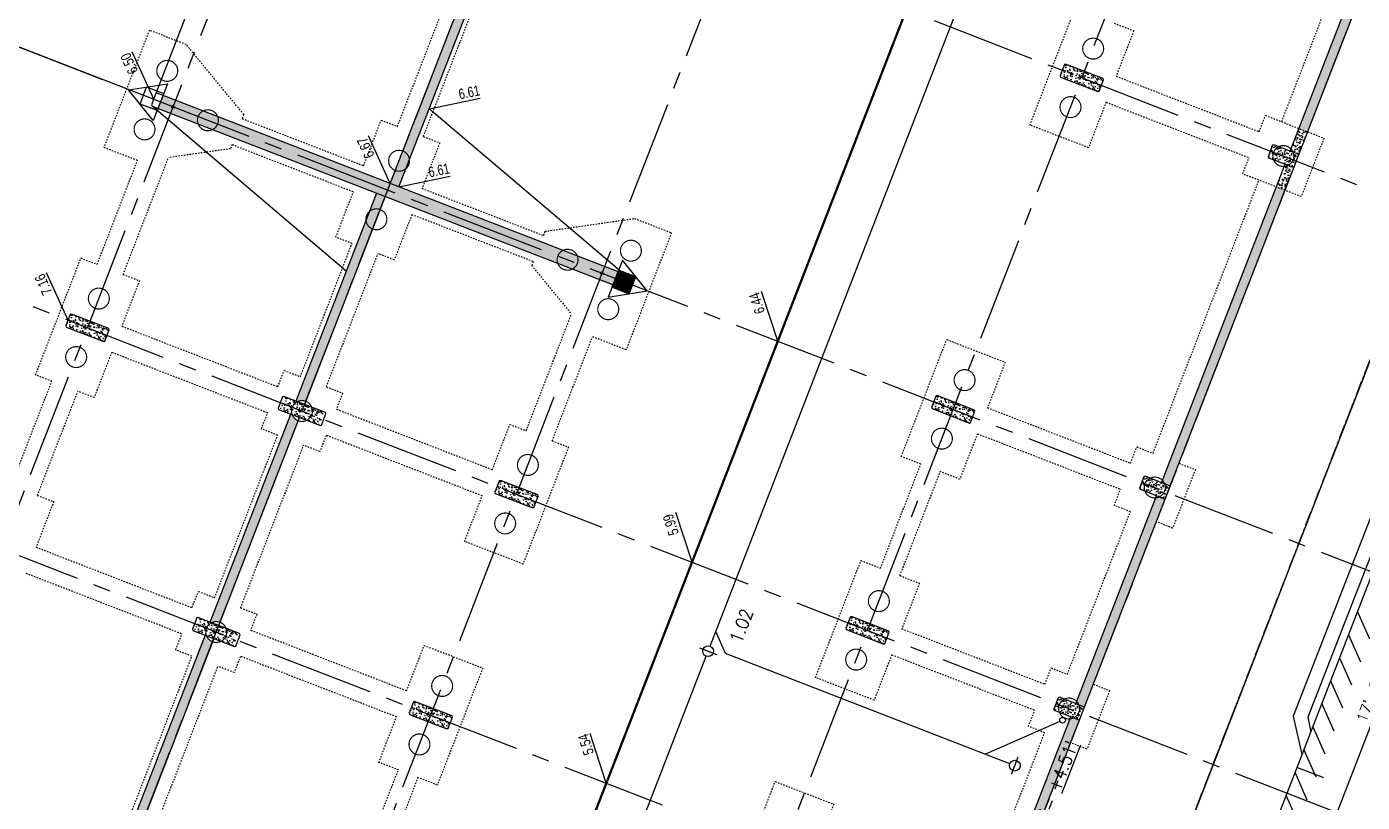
# Model space of a CAD drawing. Header units: feet. Extents: x 308 to 1449, y -4548 to -3843.
# Drawn here: x 907.7 to 1003.5, y -4410.1 to -4354.4 of the extents above; entities that cross this region are included whole.
import ezdxf

# ---------------------------------------------------------------- set-up
doc = ezdxf.new("R2010")
doc.units = ezdxf.units.FT
doc.header["$LTSCALE"] = 10
doc.header["$MEASUREMENT"] = 0
for name, pattern in [('CENTER', [2, 1.25, -0.25, 0.25, -0.25]), ('CENTER2', [1.125, 0.75, -0.125, 0.125, -0.125]), ('HIDDEN', [0.375, 0.25, -0.125]), ('HIDDEN2', [0.1875, 0.125, -0.0625]), ('XSITE-EXST$0$PL', [4.9, 1, -0.2, 0.15, -0.2, 0.15, -0.2, 3])]:
    doc.linetypes.add(name, pattern=pattern)
doc.layers.get('0').update_dxf_attribs({"linetype": 'CONTINUOUS'})
for name, color, linetype in [('auger pile', 1, 'CONTINUOUS'), ('conc. wall', 7, 'CONTINUOUS'), ('GRID', 30, 'CENTER2'), ('HATCH', 8, 'CONTINUOUS'), ('Mat Footing Dewatering Pump', 80, 'CONTINUOUS'), ('p-ftg.', 4, 'HIDDEN2'), ('p-sanr-pipe', 5, 'CONTINUOUS'), ('p-sanr-symb', 3, 'CONTINUOUS'), ('PL 1098 Red', 3, 'CONTINUOUS'), ('property line', 6, 'CENTER'), ('slabedge', 6, 'CONTINUOUS'), ('SLN', 6, 'CONTINUOUS'), ('XSITE-EXST$0$PL', 3, 'XSITE-EXST$0$PL')]:
    doc.layers.add(name, color=color, linetype=linetype)
doc.layers.add('g-anno-inv notes', color=1, linetype='CONTINUOUS', plot=False)
doc.styles.add('dimwall', font='arial.ttf', dxfattribs={"width": 0.75, "height": 9})
doc.styles.add('s3', font='simplex.shx', dxfattribs={"width": 0.9, "height": 0.115})
doc.styles.get("Standard").update_dxf_attribs({"font": 'ROMANS.SHX'})
pattern_1 = [(50, (1448.896, 3235.727), (7.172602, -0.627521), [0.75, -8.25]), (355, (1448.896, 3235.727), (-1.387513, 7.521921), [0.6, -6.6]), (100.4514, (1449.4935, 3235.675), (5.785094, 6.894395), [0.637402, -7.011421]), (46.1842, (1448.896, 3237.727), (10.67241, -1.65519), [1.125, -12.375]), (96.6356, (1449.785, 3237.589), (9.346627, 9.74118), [0.956103, -10.51713]), (351.1842, (1448.896, 3237.727), (9.34662, 9.741186), [0.9, -9.9]), (21, (1449.896, 3237.227), (5.96907, -4.026189), [0.75, -8.25]), (326, (1449.896, 3237.227), (2.433153, 7.2515), [0.6, -6.6]), (71.4514, (1450.393, 3236.8916), (8.402226, 3.225305), [0.637402, -7.011421]), (37.5, (1448.8958, 3235.727), (0.1215986, 3.3289385), [0, -6.52, 0, -6.7, 0, -6.625]), (7.5, (1448.8958, 3235.727), (2.6306954, 3.944117), [0, -3.82, 0, -6.37, 0, -2.525]), (327.5, (1446.6658, 3235.727), (5.3382244, -0.2255487), [0, -2.5, 0, -7.8, 0, -10.35]), (317.5, (1445.6658, 3235.727), (5.831862, 1.00105), [0, -3.25, 0, -5.18, 0, -7.35])]
pattern_2 = [(50, (1231.359, 3235.727), (7.172602, -0.627521), [0.75, -8.25]), (355, (1231.359, 3235.727), (-1.387513, 7.521921), [0.6, -6.6]), (100.4514, (1231.9566, 3235.675), (5.785094, 6.894395), [0.637402, -7.011421]), (46.1842, (1231.359, 3237.727), (10.67241, -1.65519), [1.125, -12.375]), (96.6356, (1232.248, 3237.589), (9.346627, 9.74118), [0.956103, -10.51713]), (351.1842, (1231.359, 3237.727), (9.34662, 9.741186), [0.9, -9.9]), (21, (1232.359, 3237.227), (5.96907, -4.026189), [0.75, -8.25]), (326, (1232.359, 3237.227), (2.433153, 7.2515), [0.6, -6.6]), (71.4514, (1232.856, 3236.8916), (8.402226, 3.225305), [0.637402, -7.011421]), (37.5, (1231.3589, 3235.727), (0.1215986, 3.3289385), [0, -6.52, 0, -6.7, 0, -6.625]), (7.5, (1231.359, 3235.727), (2.6306954, 3.944117), [0, -3.82, 0, -6.37, 0, -2.525]), (327.5, (1229.1289, 3235.727), (5.3382244, -0.2255487), [0, -2.5, 0, -7.8, 0, -10.35]), (317.5, (1228.129, 3235.727), (5.831862, 1.00105), [0, -3.25, 0, -5.18, 0, -7.35])]

# ---------------------------------------------------------------- blocks, each defined once
blk = doc.blocks.new('A$C5F951A37')
at = {"layer": 'XSITE-EXST$0$PL'}
blk.add_lwpolyline([(85.959, 148.104), (254.944, 149.579), (254.944, -256.561), (123.904, -256.561), (123.904, -64.081), (2.904, -64.081), (2.904, -60.391), (-31.306, -60.391, 0.219201), (-17.868, -12.027, 0.064813), (-28.942, 25.081), (49.332, 73.425, 0.263278), (80.172, 129.521), (80.092, 136.021, -0.236377), (85.959, 148.104)], format="xyb", dxfattribs=at)
blk = doc.blocks.new('A$C54E400CE')
at = {"linetype": 'HIDDEN', "rotation": 338.8}
blk.add_blockref('A$C5F951A37', (51.026, 331.392), dxfattribs=at)
blk = doc.blocks.new('p51')
blk.add_line((0, -1), (0, 1))
blk.add_circle((0, 0), 0.576)
blk = doc.blocks.new('A$C2A3944E8')
at = {"layer": 'conc. wall'}
h = blk.add_hatch(dxfattribs=at)
h.set_pattern_fill('AR-CONC', color=256, style=0)
h.set_pattern_definition([(50, (1027.359, 3961.727), (7.172602, -0.627521), [0.75, -8.25]), (355, (1027.359, 3961.727), (-1.387513, 7.521921), [0.6, -6.6]), (100.4514, (1027.9566, 3961.675), (5.785094, 6.894395), [0.637402, -7.011421]), (46.1842, (1027.359, 3963.727), (10.67241, -1.65519), [1.125, -12.375]), (96.6356, (1028.248, 3963.589), (9.346627, 9.74118), [0.956103, -10.51713]), (351.1842, (1027.359, 3963.727), (9.34662, 9.741186), [0.9, -9.9]), (21, (1028.359, 3963.227), (5.96907, -4.026189), [0.75, -8.25]), (326, (1028.359, 3963.227), (2.433153, 7.2515), [0.6, -6.6]), (71.4514, (1028.856, 3962.8916), (8.402226, 3.225305), [0.637402, -7.011421]), (37.5, (1027.3589, 3961.727), (0.1215986, 3.3289385), [0, -6.52, 0, -6.7, 0, -6.625]), (7.5, (1027.359, 3961.727), (2.6306954, 3.944117), [0, -3.82, 0, -6.37, 0, -2.525]), (327.5, (1025.1289, 3961.727), (5.3382244, -0.2255487), [0, -2.5, 0, -7.8, 0, -10.35]), (317.5, (1024.129, 3961.727), (5.831862, 1.00105), [0, -3.25, 0, -5.18, 0, -7.35])])
h.paths.add_polyline_path([(1662.702481, 1248.262432), (1657.452481, 1248.262432), (1656.702481, 1247.512432), (1656.702481, 1230.262432), (1662.702481, 1230.262432)])
h.paths.add_polyline_path([(1668.702481, 1247.512432), (1667.952481, 1248.262432), (1662.702481, 1248.262432), (1662.702481, 1230.262432), (1668.702481, 1230.262432)])
h.paths.add_polyline_path([(1668.702481, 1230.262432), (1662.702481, 1230.262432), (1662.702481, 1212.262432), (1667.952481, 1212.262432), (1668.702481, 1213.012432)])
h.paths.add_polyline_path([(1662.702481, 1230.262432), (1656.702481, 1230.262432), (1656.702481, 1213.012432), (1657.452481, 1212.262432), (1662.702481, 1212.262432)])
h = blk.add_hatch(dxfattribs=at)
h.set_pattern_fill('AR-CONC', color=256, style=0)
h.set_pattern_definition(pattern_2)
h.paths.add_polyline_path([(1866.702481, 840.262432), (1860.702481, 840.262432), (1860.702481, 823.012432), (1861.452481, 822.262432), (1866.702481, 822.262432)])
h.paths.add_polyline_path([(1872.702481, 840.262432), (1866.702481, 840.262432), (1866.702481, 822.262432), (1871.952481, 822.262432), (1872.702481, 823.012432)])
h.paths.add_polyline_path([(1872.702481, 1032.262432), (1866.702481, 1032.262432), (1866.702481, 840.262432), (1872.702481, 840.262432)])
h.paths.add_polyline_path([(1866.702481, 1032.262432), (1860.702481, 1032.262432), (1860.702481, 840.262432), (1866.702481, 840.262432)])
h.paths.add_polyline_path([(1866.702481, 1224.262432), (1860.702481, 1224.262432), (1860.702481, 1032.262432), (1866.702481, 1032.262432)])
h.paths.add_polyline_path([(1872.702481, 1224.262432), (1866.702481, 1224.262432), (1866.702481, 1032.262432), (1872.702481, 1032.262432)])
h.paths.add_polyline_path([(1872.702481, 1241.512432), (1871.952481, 1242.262432), (1866.702481, 1242.262432), (1866.702481, 1224.262432), (1872.702481, 1224.262432)])
h.paths.add_polyline_path([(1866.702481, 1242.262432), (1861.452481, 1242.262432), (1860.702481, 1241.512432), (1860.702481, 1224.262432), (1866.702481, 1224.262432)])
h = blk.add_hatch(dxfattribs=at)
h.set_pattern_fill('AR-CONC', color=256, style=0)
h.set_pattern_definition([(50, (823.359, 3763.727), (7.172602, -0.627521), [0.75, -8.25]), (355, (823.359, 3763.727), (-1.387513, 7.521921), [0.6, -6.6]), (100.4514, (823.9566, 3763.675), (5.785094, 6.894395), [0.637402, -7.011421]), (46.1842, (823.359, 3765.727), (10.67241, -1.65519), [1.125, -12.375]), (96.6356, (824.248, 3765.589), (9.346627, 9.74118), [0.956103, -10.51713]), (351.1842, (823.359, 3765.727), (9.34662, 9.741186), [0.9, -9.9]), (21, (824.359, 3765.227), (5.96907, -4.026189), [0.75, -8.25]), (326, (824.359, 3765.227), (2.433153, 7.2515), [0.6, -6.6]), (71.4514, (824.856, 3764.8916), (8.402226, 3.225305), [0.637402, -7.011421]), (37.5, (823.3589, 3763.727), (0.1215986, 3.3289385), [0, -6.52, 0, -6.7, 0, -6.625]), (7.5, (823.359, 3763.727), (2.6306954, 3.944117), [0, -3.82, 0, -6.37, 0, -2.525]), (327.5, (821.1289, 3763.727), (5.3382244, -0.2255487), [0, -2.5, 0, -7.8, 0, -10.35]), (317.5, (820.129, 3763.727), (5.831862, 1.00105), [0, -3.25, 0, -5.18, 0, -7.35])])
h.paths.add_polyline_path([(1458.702481, 1050.262432), (1453.452481, 1050.262432), (1452.702481, 1049.512432), (1452.702481, 1032.262432), (1458.702481, 1032.262432)])
h.paths.add_polyline_path([(1464.702481, 1049.512432), (1463.952481, 1050.262432), (1458.702481, 1050.262432), (1458.702481, 1032.262432), (1464.702481, 1032.262432)])
h.paths.add_polyline_path([(1464.702481, 1032.262432), (1458.702481, 1032.262432), (1458.702481, 1014.262432), (1463.952481, 1014.262432), (1464.702481, 1015.012432)])
h.paths.add_polyline_path([(1458.702481, 1032.262432), (1452.702481, 1032.262432), (1452.702481, 1015.012432), (1453.452481, 1014.262432), (1458.702481, 1014.262432)])
h = blk.add_hatch(dxfattribs=at)
h.set_pattern_fill('AR-CONC', color=256, style=0)
h.set_pattern_definition([(50, (1027.359, 3763.727), (7.172602, -0.627521), [0.75, -8.25]), (355, (1027.359, 3763.727), (-1.387513, 7.521921), [0.6, -6.6]), (100.4514, (1027.9566, 3763.675), (5.785094, 6.894395), [0.637402, -7.011421]), (46.1842, (1027.359, 3765.727), (10.67241, -1.65519), [1.125, -12.375]), (96.6356, (1028.248, 3765.589), (9.346627, 9.74118), [0.956103, -10.51713]), (351.1842, (1027.359, 3765.727), (9.34662, 9.741186), [0.9, -9.9]), (21, (1028.359, 3765.227), (5.96907, -4.026189), [0.75, -8.25]), (326, (1028.359, 3765.227), (2.433153, 7.2515), [0.6, -6.6]), (71.4514, (1028.856, 3764.8916), (8.402226, 3.225305), [0.637402, -7.011421]), (37.5, (1027.3589, 3763.727), (0.1215986, 3.3289385), [0, -6.52, 0, -6.7, 0, -6.625]), (7.5, (1027.359, 3763.727), (2.6306954, 3.944117), [0, -3.82, 0, -6.37, 0, -2.525]), (327.5, (1025.1289, 3763.727), (5.3382244, -0.2255487), [0, -2.5, 0, -7.8, 0, -10.35]), (317.5, (1024.129, 3763.727), (5.831862, 1.00105), [0, -3.25, 0, -5.18, 0, -7.35])])
h.paths.add_polyline_path([(1662.702481, 1050.262432), (1657.452481, 1050.262432), (1656.702481, 1049.512432), (1656.702481, 1032.262432), (1662.702481, 1032.262432)])
h.paths.add_polyline_path([(1668.702481, 1049.512432), (1667.952481, 1050.262432), (1662.702481, 1050.262432), (1662.702481, 1032.262432), (1668.702481, 1032.262432)])
h.paths.add_polyline_path([(1668.702481, 1032.262432), (1662.702481, 1032.262432), (1662.702481, 1014.262432), (1667.952481, 1014.262432), (1668.702481, 1015.012432)])
h.paths.add_polyline_path([(1662.702481, 1032.262432), (1656.702481, 1032.262432), (1656.702481, 1015.012432), (1657.452481, 1014.262432), (1662.702481, 1014.262432)])
h = blk.add_hatch(dxfattribs=at)
h.set_pattern_fill('AR-CONC', color=256, style=0)
h.set_pattern_definition([(50, (1448.896, 3227.727), (7.172602, -0.627521), [0.75, -8.25]), (355, (1448.896, 3227.727), (-1.387513, 7.521921), [0.6, -6.6]), (100.4514, (1449.4935, 3227.675), (5.785094, 6.894395), [0.637402, -7.011421]), (46.1842, (1448.896, 3229.727), (10.67241, -1.65519), [1.125, -12.375]), (96.6356, (1449.785, 3229.589), (9.346627, 9.74118), [0.956103, -10.51713]), (351.1842, (1448.896, 3229.727), (9.34662, 9.741186), [0.9, -9.9]), (21, (1449.896, 3229.227), (5.96907, -4.026189), [0.75, -8.25]), (326, (1449.896, 3229.227), (2.433153, 7.2515), [0.6, -6.6]), (71.4514, (1450.393, 3228.8916), (8.402226, 3.225305), [0.637402, -7.011421]), (37.5, (1448.8958, 3227.727), (0.1215986, 3.3289385), [0, -6.52, 0, -6.7, 0, -6.625]), (7.5, (1448.8958, 3227.727), (2.6306954, 3.944117), [0, -3.82, 0, -6.37, 0, -2.525]), (327.5, (1446.6658, 3227.727), (5.3382244, -0.2255487), [0, -2.5, 0, -7.8, 0, -10.35]), (317.5, (1445.6658, 3227.727), (5.831862, 1.00105), [0, -3.25, 0, -5.18, 0, -7.35])])
h.paths.add_polyline_path([(1872.702481, 1032.262432), (1872.702481, 1024.262432), (1884.702481, 1024.262432, -0.2807764064), (1889.579375, 1032.262432)])
h.paths.add_polyline_path([(1889.579375, 1032.262432, 0.2807764064), (1884.702481, 1024.262432), (1902.702481, 1024.262432, 0.2807764064), (1897.825586, 1032.262432)])
h.paths.add_polyline_path([(1897.825586, 1032.262432, -0.2807764064), (1902.702481, 1024.262432), (1920.702481, 1024.262432), (1920.702481, 1032.262432)])
h.paths.add_polyline_path([(1962.839592, 1024.262432), (1962.839592, 1032.262432), (1920.702481, 1032.262432), (1920.702481, 1024.262432)])
h.paths.add_polyline_path([(2089.921776, 1024.262432), (2089.921776, 1032.262432), (1962.839592, 1032.262432), (1962.839592, 1024.262432)])
h.paths.add_polyline_path([(2118.702481, 1024.262432), (2118.702481, 1032.262432), (2089.921776, 1032.262432), (2089.921776, 1024.262432)])
h.paths.add_polyline_path([(2136.702481, 1024.262432, -0.2807764064), (2141.579375, 1032.262432), (2118.702481, 1032.262432), (2118.702481, 1024.262432)])
h.paths.add_polyline_path([(2154.702481, 1024.262432, 0.2807764064), (2149.825586, 1032.262432), (2141.579375, 1032.262432, 0.2807764064), (2136.702481, 1024.262432)])
h.paths.add_polyline_path([(2166.702481, 1024.262432), (2166.702481, 1032.262432), (2149.825586, 1032.262432, -0.2807764064), (2154.702481, 1024.262432)])
h.paths.add_polyline_path([(2178.702481, 1032.262432), (2178.702481, 1024.262432), (2190.702481, 1024.262432, -0.2807764064), (2195.579375, 1032.262432)])
h.paths.add_polyline_path([(2208.702481, 1024.262432, 0.2807764064), (2203.825586, 1032.262432), (2195.579375, 1032.262432, 0.2807764064), (2190.702481, 1024.262432)])
h.paths.add_polyline_path([(2345.630316, 1024.262432), (2345.630316, 1029.949149, -0.1832236295), (2337.643242, 1032.262432), (2203.825586, 1032.262432, -0.2807764064), (2208.702481, 1024.262432)])
h.paths.add_polyline_path([(2442.702481, 1024.262432, -0.2807764064), (2447.579375, 1032.262432), (2345.630316, 1032.262432), (2345.630316, 1024.262432)])
h.paths.add_polyline_path([(2460.702481, 1024.262432, 0.2807764064), (2455.825586, 1032.262432), (2447.579375, 1032.262432, 0.2807764064), (2442.702481, 1024.262432)])
h.paths.add_polyline_path([(2472.702481, 1024.262432), (2472.702481, 1032.262432), (2455.825586, 1032.262432, -0.2807764064), (2460.702481, 1024.262432)])
h.paths.add_polyline_path([(1960.862303, 1032.283228), (1960.862303, 1056.403036), (1947.067624, 1056.403036), (1947.067624, 1032.283228)], flags=9)
h.paths.add_polyline_path([(2087.944487, 1031.77858), (2087.944487, 1055.898388), (2074.149808, 1055.898388), (2074.149808, 1031.77858)], flags=9)
h = blk.add_hatch(dxfattribs=at)
h.set_pattern_fill('AR-CONC', color=256, style=0)
h.set_pattern_definition(pattern_1)
h.paths.add_polyline_path([(1040.348234, 1032.262432), (1040.348234, 1038.725474, -0.0958594445), (1033.587892, 1040.262432), (852.702481, 1040.262432), (852.702481, 1038.970636, -0.2134217653), (855.702481, 1032.262432)])
h.paths.add_polyline_path([(1093.115445, 1032.262432), (1093.115445, 1040.262432), (1040.348234, 1040.262432), (1040.348234, 1032.262432)])
h.paths.add_polyline_path([(1093.115445, 1040.262432), (1093.115445, 1032.262432), (1143.702481, 1032.262432, -0.2134217653), (1146.702481, 1038.970636), (1146.702481, 1040.262432)])
h.paths.add_polyline_path([(1343.352898, 1032.262432), (1343.352898, 1038.725474, -0.0958594445), (1336.592556, 1040.262432), (1158.702481, 1040.262432), (1158.702481, 1038.970636, -0.2134217653), (1161.702481, 1032.262432)])
h.paths.add_polyline_path([(1343.352898, 1040.262432), (1343.352898, 1032.262432), (1399.115445, 1032.262432), (1399.115445, 1040.262432)])
h.paths.add_polyline_path([(1449.702481, 1032.262432, -0.2134217653), (1452.702481, 1038.970636), (1452.702481, 1040.262432), (1399.115445, 1040.262432), (1399.115445, 1032.262432)])
h.paths.add_polyline_path([(1603.115445, 1032.262432), (1603.115445, 1040.262432), (1464.702481, 1040.262432), (1464.702481, 1038.970636, -0.2134217653), (1467.702481, 1032.262432)])
h.paths.add_polyline_path([(1603.115445, 1040.262432), (1603.115445, 1032.262432), (1653.702481, 1032.262432, -0.2134217653), (1656.702481, 1038.970636), (1656.702481, 1040.262432)])
h = blk.add_hatch(dxfattribs=at)
h.set_pattern_fill('AR-CONC', color=256, style=0)
h.set_pattern_definition(pattern_1)
h.paths.add_polyline_path([(1830.702481, 1032.262432, -0.2807764064), (1835.579375, 1040.262432), (1668.702481, 1040.262432), (1668.702481, 1038.970636, -0.2134217653), (1671.702481, 1032.262432)])
h.paths.add_polyline_path([(1848.702481, 1032.262432, 0.2807764064), (1843.825586, 1040.262432), (1835.579375, 1040.262432, 0.2807764064), (1830.702481, 1032.262432)])
h.paths.add_polyline_path([(1843.825586, 1040.262432, -0.2807764064), (1848.702481, 1032.262432), (1860.702481, 1032.262432), (1860.702481, 1040.262432)])
h = blk.add_hatch(dxfattribs=at)
h.set_pattern_fill('AR-CONC', color=256, style=0)
h.set_pattern_definition([(50, (823.359, 3565.727), (7.172602, -0.627521), [0.75, -8.25]), (355, (823.359, 3565.727), (-1.387513, 7.521921), [0.6, -6.6]), (100.4514, (823.9566, 3565.675), (5.785094, 6.894395), [0.637402, -7.011421]), (46.1842, (823.359, 3567.727), (10.67241, -1.65519), [1.125, -12.375]), (96.6356, (824.248, 3567.589), (9.346627, 9.74118), [0.956103, -10.51713]), (351.1842, (823.359, 3567.727), (9.34662, 9.741186), [0.9, -9.9]), (21, (824.359, 3567.227), (5.96907, -4.026189), [0.75, -8.25]), (326, (824.359, 3567.227), (2.433153, 7.2515), [0.6, -6.6]), (71.4514, (824.856, 3566.8916), (8.402226, 3.225305), [0.637402, -7.011421]), (37.5, (823.3589, 3565.727), (0.1215986, 3.3289385), [0, -6.52, 0, -6.7, 0, -6.625]), (7.5, (823.359, 3565.727), (2.6306954, 3.944117), [0, -3.82, 0, -6.37, 0, -2.525]), (327.5, (821.1289, 3565.727), (5.3382244, -0.2255487), [0, -2.5, 0, -7.8, 0, -10.35]), (317.5, (820.129, 3565.727), (5.831862, 1.00105), [0, -3.25, 0, -5.18, 0, -7.35])])
h.paths.add_polyline_path([(1458.702481, 852.262432), (1453.452481, 852.262432), (1452.702481, 851.512432), (1452.702481, 834.262432), (1458.702481, 834.262432)])
h.paths.add_polyline_path([(1464.702481, 851.512432), (1463.952481, 852.262432), (1458.702481, 852.262432), (1458.702481, 834.262432), (1464.702481, 834.262432)])
h.paths.add_polyline_path([(1464.702481, 834.262432), (1458.702481, 834.262432), (1458.702481, 816.262432), (1463.952481, 816.262432), (1464.702481, 817.012432)])
h.paths.add_polyline_path([(1458.702481, 834.262432), (1452.702481, 834.262432), (1452.702481, 817.012432), (1453.452481, 816.262432), (1458.702481, 816.262432)])
h = blk.add_hatch(dxfattribs=at)
h.set_pattern_fill('AR-CONC', color=256, style=0)
h.set_pattern_definition([(50, (1027.359, 3565.727), (7.172602, -0.627521), [0.75, -8.25]), (355, (1027.359, 3565.727), (-1.387513, 7.521921), [0.6, -6.6]), (100.4514, (1027.9566, 3565.675), (5.785094, 6.894395), [0.637402, -7.011421]), (46.1842, (1027.359, 3567.727), (10.67241, -1.65519), [1.125, -12.375]), (96.6356, (1028.248, 3567.589), (9.346627, 9.74118), [0.956103, -10.51713]), (351.1842, (1027.359, 3567.727), (9.34662, 9.741186), [0.9, -9.9]), (21, (1028.359, 3567.227), (5.96907, -4.026189), [0.75, -8.25]), (326, (1028.359, 3567.227), (2.433153, 7.2515), [0.6, -6.6]), (71.4514, (1028.856, 3566.8916), (8.402226, 3.225305), [0.637402, -7.011421]), (37.5, (1027.3589, 3565.727), (0.1215986, 3.3289385), [0, -6.52, 0, -6.7, 0, -6.625]), (7.5, (1027.359, 3565.727), (2.6306954, 3.944117), [0, -3.82, 0, -6.37, 0, -2.525]), (327.5, (1025.1289, 3565.727), (5.3382244, -0.2255487), [0, -2.5, 0, -7.8, 0, -10.35]), (317.5, (1024.129, 3565.727), (5.831862, 1.00105), [0, -3.25, 0, -5.18, 0, -7.35])])
h.paths.add_polyline_path([(1662.702481, 852.262432), (1657.452481, 852.262432), (1656.702481, 851.512432), (1656.702481, 834.262432), (1662.702481, 834.262432)])
h.paths.add_polyline_path([(1668.702481, 851.512432), (1667.952481, 852.262432), (1662.702481, 852.262432), (1662.702481, 834.262432), (1668.702481, 834.262432)])
h.paths.add_polyline_path([(1668.702481, 834.262432), (1662.702481, 834.262432), (1662.702481, 816.262432), (1667.952481, 816.262432), (1668.702481, 817.012432)])
h.paths.add_polyline_path([(1662.702481, 834.262432), (1656.702481, 834.262432), (1656.702481, 817.012432), (1657.452481, 816.262432), (1662.702481, 816.262432)])
h = blk.add_hatch(dxfattribs=at)
h.set_pattern_fill('AR-CONC', color=256, style=0)
h.set_pattern_definition([(50, (1027.359, 3241.727), (7.172602, -0.627521), [0.75, -8.25]), (355, (1027.359, 3241.727), (-1.387513, 7.521921), [0.6, -6.6]), (100.4514, (1027.9566, 3241.675), (5.785094, 6.894395), [0.637402, -7.011421]), (46.1842, (1027.359, 3243.727), (10.67241, -1.65519), [1.125, -12.375]), (96.6356, (1028.248, 3243.589), (9.346627, 9.74118), [0.956103, -10.51713]), (351.1842, (1027.359, 3243.727), (9.34662, 9.741186), [0.9, -9.9]), (21, (1028.359, 3243.227), (5.96907, -4.026189), [0.75, -8.25]), (326, (1028.359, 3243.227), (2.433153, 7.2515), [0.6, -6.6]), (71.4514, (1028.856, 3242.8916), (8.402226, 3.225305), [0.637402, -7.011421]), (37.5, (1027.3589, 3241.727), (0.1215986, 3.3289385), [0, -6.52, 0, -6.7, 0, -6.625]), (7.5, (1027.359, 3241.727), (2.6306954, 3.944117), [0, -3.82, 0, -6.37, 0, -2.525]), (327.5, (1025.1289, 3241.727), (5.3382244, -0.2255487), [0, -2.5, 0, -7.8, 0, -10.35]), (317.5, (1024.129, 3241.727), (5.831862, 1.00105), [0, -3.25, 0, -5.18, 0, -7.35])])
h.paths.add_polyline_path([(1662.702481, 528.262432), (1657.452481, 528.262432), (1656.702481, 527.512432), (1656.702481, 510.262432), (1662.702481, 510.262432)])
h.paths.add_polyline_path([(1668.702481, 527.512432), (1667.952481, 528.262432), (1662.702481, 528.262432), (1662.702481, 510.262432), (1668.702481, 510.262432)])
h.paths.add_polyline_path([(1668.702481, 510.262432), (1662.702481, 510.262432), (1662.702481, 492.262432), (1667.952481, 492.262432), (1668.702481, 493.012432)])
h.paths.add_polyline_path([(1662.702481, 510.262432), (1656.702481, 510.262432), (1656.702481, 493.012432), (1657.452481, 492.262432), (1662.702481, 492.262432)])
h = blk.add_hatch(dxfattribs=at)
h.set_pattern_fill('AR-CONC', color=256, style=0)
h.set_pattern_definition([(50, (1231.359, 3241.727), (7.172602, -0.627521), [0.75, -8.25]), (355, (1231.359, 3241.727), (-1.387513, 7.521921), [0.6, -6.6]), (100.4514, (1231.9566, 3241.675), (5.785094, 6.894395), [0.637402, -7.011421]), (46.1842, (1231.359, 3243.727), (10.67241, -1.65519), [1.125, -12.375]), (96.6356, (1232.248, 3243.589), (9.346627, 9.74118), [0.956103, -10.51713]), (351.1842, (1231.359, 3243.727), (9.34662, 9.741186), [0.9, -9.9]), (21, (1232.359, 3243.227), (5.96907, -4.026189), [0.75, -8.25]), (326, (1232.359, 3243.227), (2.433153, 7.2515), [0.6, -6.6]), (71.4514, (1232.856, 3242.8916), (8.402226, 3.225305), [0.637402, -7.011421]), (37.5, (1231.3589, 3241.727), (0.1215986, 3.3289385), [0, -6.52, 0, -6.7, 0, -6.625]), (7.5, (1231.359, 3241.727), (2.6306954, 3.944117), [0, -3.82, 0, -6.37, 0, -2.525]), (327.5, (1229.1289, 3241.727), (5.3382244, -0.2255487), [0, -2.5, 0, -7.8, 0, -10.35]), (317.5, (1228.129, 3241.727), (5.831862, 1.00105), [0, -3.25, 0, -5.18, 0, -7.35])])
h.paths.add_polyline_path([(1866.702481, 528.262432), (1861.452481, 528.262432), (1860.702481, 527.512432), (1860.702481, 510.262432), (1866.702481, 510.262432)])
h.paths.add_polyline_path([(1872.702481, 527.512432), (1871.952481, 528.262432), (1866.702481, 528.262432), (1866.702481, 510.262432), (1872.702481, 510.262432)])
h.paths.add_polyline_path([(1872.702481, 510.262432), (1866.702481, 510.262432), (1866.702481, 492.262432), (1871.952481, 492.262432), (1872.702481, 493.012432)])
h.paths.add_polyline_path([(1866.702481, 510.262432), (1860.702481, 510.262432), (1860.702481, 493.012432), (1861.452481, 492.262432), (1866.702481, 492.262432)])
h = blk.add_hatch(dxfattribs=at)
h.set_pattern_fill('AR-CONC', color=256, style=0)
h.set_pattern_definition([(50, (1537.359, 3241.727), (7.172602, -0.627521), [0.75, -8.25]), (355, (1537.359, 3241.727), (-1.387513, 7.521921), [0.6, -6.6]), (100.4514, (1537.9566, 3241.675), (5.785094, 6.894395), [0.637402, -7.011421]), (46.1842, (1537.359, 3243.727), (10.67241, -1.65519), [1.125, -12.375]), (96.6356, (1538.248, 3243.589), (9.346627, 9.74118), [0.956103, -10.51713]), (351.1842, (1537.359, 3243.727), (9.34662, 9.741186), [0.9, -9.9]), (21, (1538.359, 3243.227), (5.96907, -4.026189), [0.75, -8.25]), (326, (1538.359, 3243.227), (2.433153, 7.2515), [0.6, -6.6]), (71.4514, (1538.856, 3242.8916), (8.402226, 3.225305), [0.637402, -7.011421]), (37.5, (1537.3589, 3241.727), (0.1215986, 3.3289385), [0, -6.52, 0, -6.7, 0, -6.625]), (7.5, (1537.359, 3241.727), (2.6306954, 3.944117), [0, -3.82, 0, -6.37, 0, -2.525]), (327.5, (1535.1289, 3241.727), (5.3382244, -0.2255487), [0, -2.5, 0, -7.8, 0, -10.35]), (317.5, (1534.129, 3241.727), (5.831862, 1.00105), [0, -3.25, 0, -5.18, 0, -7.35])])
h.paths.add_polyline_path([(2172.702481, 528.262432), (2167.452481, 528.262432), (2166.702481, 527.512432), (2166.702481, 510.262432), (2172.702481, 510.262432)])
h.paths.add_polyline_path([(2178.702481, 527.512432), (2177.952481, 528.262432), (2172.702481, 528.262432), (2172.702481, 510.262432), (2178.702481, 510.262432)])
h.paths.add_polyline_path([(2178.702481, 510.262432), (2172.702481, 510.262432), (2172.702481, 492.262432), (2177.952481, 492.262432), (2178.702481, 493.012432)])
h.paths.add_polyline_path([(2172.702481, 510.262432), (2166.702481, 510.262432), (2166.702481, 493.012432), (2167.452481, 492.262432), (2172.702481, 492.262432)])
h = blk.add_hatch(dxfattribs=at)
h.set_pattern_fill('AR-CONC', color=256, style=0)
h.set_pattern_definition([(50, (1021.359, 3235.727), (7.172602, -0.627521), [0.75, -8.25]), (355, (1021.359, 3235.727), (-1.387513, 7.521921), [0.6, -6.6]), (100.4514, (1021.9566, 3235.675), (5.785094, 6.894395), [0.637402, -7.011421]), (46.1842, (1021.359, 3237.727), (10.67241, -1.65519), [1.125, -12.375]), (96.6356, (1022.248, 3237.589), (9.346627, 9.74118), [0.956103, -10.51713]), (351.1842, (1021.359, 3237.727), (9.34662, 9.741186), [0.9, -9.9]), (21, (1022.359, 3237.227), (5.96907, -4.026189), [0.75, -8.25]), (326, (1022.359, 3237.227), (2.433153, 7.2515), [0.6, -6.6]), (71.4514, (1022.856, 3236.8916), (8.402226, 3.225305), [0.637402, -7.011421]), (37.5, (1021.3589, 3235.727), (0.1215986, 3.3289385), [0, -6.52, 0, -6.7, 0, -6.625]), (7.5, (1021.359, 3235.727), (2.6306954, 3.944117), [0, -3.82, 0, -6.37, 0, -2.525]), (327.5, (1019.1289, 3235.727), (5.3382244, -0.2255487), [0, -2.5, 0, -7.8, 0, -10.35]), (317.5, (1018.129, 3235.727), (5.831862, 1.00105), [0, -3.25, 0, -5.18, 0, -7.35])])
h.paths.add_polyline_path([(1662.702481, 335.512432), (1661.952481, 336.262432), (1656.702481, 336.262432), (1656.702481, 312.262432), (1661.952481, 312.262432), (1662.702481, 313.012432)])
h = blk.add_hatch(dxfattribs=at)
h.set_pattern_fill('AR-CONC', color=256, style=0)
h.set_pattern_definition([(50, (1027.359, 3235.727), (7.172602, -0.627521), [0.75, -8.25]), (355, (1027.359, 3235.727), (-1.387513, 7.521921), [0.6, -6.6]), (100.4514, (1027.9566, 3235.675), (5.785094, 6.894395), [0.637402, -7.011421]), (46.1842, (1027.359, 3237.727), (10.67241, -1.65519), [1.125, -12.375]), (96.6356, (1028.248, 3237.589), (9.346627, 9.74118), [0.956103, -10.51713]), (351.1842, (1027.359, 3237.727), (9.34662, 9.741186), [0.9, -9.9]), (21, (1028.359, 3237.227), (5.96907, -4.026189), [0.75, -8.25]), (326, (1028.359, 3237.227), (2.433153, 7.2515), [0.6, -6.6]), (71.4514, (1028.856, 3236.8916), (8.402226, 3.225305), [0.637402, -7.011421]), (37.5, (1027.3589, 3235.727), (0.1215986, 3.3289385), [0, -6.52, 0, -6.7, 0, -6.625]), (7.5, (1027.359, 3235.727), (2.6306954, 3.944117), [0, -3.82, 0, -6.37, 0, -2.525]), (327.5, (1025.1289, 3235.727), (5.3382244, -0.2255487), [0, -2.5, 0, -7.8, 0, -10.35]), (317.5, (1024.129, 3235.727), (5.831862, 1.00105), [0, -3.25, 0, -5.18, 0, -7.35])])
h.paths.add_polyline_path([(1668.702481, 335.512432), (1667.952481, 336.262432), (1662.702481, 336.262432), (1662.702481, 312.262432), (1667.952481, 312.262432), (1668.702481, 313.012432)])
h = blk.add_hatch(dxfattribs=at)
h.set_pattern_fill('AR-CONC', color=256, style=0)
h.set_pattern_definition(pattern_2)
h.paths.add_polyline_path([(1866.702481, 336.262432), (1861.452481, 336.262432), (1860.702481, 335.512432), (1860.702481, 313.012432), (1861.452481, 312.262432), (1866.702481, 312.262432)])
h.paths.add_polyline_path([(1872.702481, 335.512432), (1871.952481, 336.262432), (1866.702481, 336.262432), (1866.702481, 312.262432), (1871.952481, 312.262432), (1872.702481, 313.012432)])
h = blk.add_hatch(dxfattribs=at)
h.set_pattern_fill('AR-CONC', color=256, style=0)
h.set_pattern_definition([(50, (1537.359, 3235.727), (7.172602, -0.627521), [0.75, -8.25]), (355, (1537.359, 3235.727), (-1.387513, 7.521921), [0.6, -6.6]), (100.4514, (1537.9566, 3235.675), (5.785094, 6.894395), [0.637402, -7.011421]), (46.1842, (1537.359, 3237.727), (10.67241, -1.65519), [1.125, -12.375]), (96.6356, (1538.248, 3237.589), (9.346627, 9.74118), [0.956103, -10.51713]), (351.1842, (1537.359, 3237.727), (9.34662, 9.741186), [0.9, -9.9]), (21, (1538.359, 3237.227), (5.96907, -4.026189), [0.75, -8.25]), (326, (1538.359, 3237.227), (2.433153, 7.2515), [0.6, -6.6]), (71.4514, (1538.856, 3236.8916), (8.402226, 3.225305), [0.637402, -7.011421]), (37.5, (1537.3589, 3235.727), (0.1215986, 3.3289385), [0, -6.52, 0, -6.7, 0, -6.625]), (7.5, (1537.359, 3235.727), (2.6306954, 3.944117), [0, -3.82, 0, -6.37, 0, -2.525]), (327.5, (1535.1289, 3235.727), (5.3382244, -0.2255487), [0, -2.5, 0, -7.8, 0, -10.35]), (317.5, (1534.129, 3235.727), (5.831862, 1.00105), [0, -3.25, 0, -5.18, 0, -7.35])])
h.paths.add_polyline_path([(2172.702481, 336.262432), (2167.452481, 336.262432), (2166.702481, 335.512432), (2166.702481, 313.012432), (2167.452481, 312.262432), (2172.702481, 312.262432)])
h.paths.add_polyline_path([(2178.702481, 335.512432), (2177.952481, 336.262432), (2172.702481, 336.262432), (2172.702481, 312.262432), (2177.952481, 312.262432), (2178.702481, 313.012432)])
h = blk.add_hatch(dxfattribs=at)
h.set_pattern_fill('AR-CONC', color=256, style=0)
h.set_pattern_definition(pattern_1)
h.paths.add_polyline_path([(1160.764738, 320.262432, -0.0954166667), (1158.702481, 317.554228), (1158.702481, 313.012432), (1157.952481, 312.262432), (1221.974281, 312.262432), (1221.974281, 320.262432)])
h.paths.add_polyline_path([(1355.256873, 312.262432), (1355.256873, 320.262432), (1221.974281, 320.262432), (1221.974281, 312.262432)])
h.paths.add_polyline_path([(1355.256873, 320.262432), (1355.256873, 312.262432), (1453.452481, 312.262432), (1452.702481, 313.012432), (1452.702481, 317.554228, -0.0954166667), (1450.640223, 320.262432)])
h.paths.add_polyline_path([(1527.974281, 312.262432), (1527.974281, 320.262432), (1466.764738, 320.262432, -0.0954166667), (1464.702481, 317.554228), (1464.702481, 313.012432), (1463.952481, 312.262432)])
h.paths.add_polyline_path([(1603.697643, 312.262432), (1603.697643, 320.262432), (1527.974281, 320.262432), (1527.974281, 312.262432)])
h.paths.add_polyline_path([(1635.702481, 312.262432), (1635.702481, 320.262432), (1603.697643, 320.262432), (1603.697643, 312.262432)])
h.paths.add_polyline_path([(1657.452481, 312.262432), (1656.702481, 313.012432), (1656.702481, 317.554228, -0.0954166667), (1654.640223, 320.262432), (1635.702481, 320.262432), (1635.702481, 312.262432)])
h = blk.add_hatch(dxfattribs=at)
h.set_pattern_fill('AR-CONC', color=256, style=0)
h.set_pattern_definition(pattern_1)
h.paths.add_polyline_path([(1731.974281, 312.262432), (1731.974281, 320.262432), (1670.764738, 320.262432, -0.0954166667), (1668.702481, 317.554228), (1668.702481, 313.012432), (1667.952481, 312.262432)])
h.paths.add_polyline_path([(1861.452481, 312.262432), (1860.702481, 313.012432), (1860.702481, 317.554228, -0.0954166667), (1858.640223, 320.262432), (1731.974281, 320.262432), (1731.974281, 312.262432)])
h.paths.add_polyline_path([(1935.974281, 312.262432), (1935.974281, 320.262432), (1874.764738, 320.262432, -0.0954166667), (1872.702481, 317.554228), (1872.702481, 313.012432), (1871.952481, 312.262432)])
h.paths.add_polyline_path([(1935.974281, 312.262432), (2145.702481, 312.262432), (2145.702481, 320.262432), (1935.974281, 320.262432)])
h = blk.add_hatch(dxfattribs=at)
h.set_pattern_fill('AR-CONC', color=256, style=0)
h.set_pattern_definition(pattern_1)
h.paths.add_polyline_path([(2145.702481, 320.262432), (2145.702481, 312.262432), (2167.452481, 312.262432), (2166.702481, 313.012432), (2166.702481, 317.554228, -0.0954166667), (2164.640223, 320.262432)])
h.paths.add_polyline_path([(2180.764738, 320.262432, -0.0954166667), (2178.702481, 317.554228), (2178.702481, 313.012432), (2177.952481, 312.262432), (2199.702481, 312.262432), (2199.702481, 320.262432)])
h = blk.add_hatch(dxfattribs=at)
h.set_pattern_fill('AR-CONC', color=256, style=0)
h.set_pattern_definition(pattern_1)
h.paths.add_polyline_path([(2241.974281, 312.262432), (2241.974281, 320.262432), (2199.702481, 320.262432), (2199.702481, 312.262432)])
h.paths.add_polyline_path([(2241.974281, 320.262432), (2241.974281, 312.262432), (2374.029402, 312.262432), (2374.029402, 320.262432)])
h.paths.add_polyline_path([(2374.029402, 312.262432), (2473.452481, 312.262432), (2472.702481, 313.012432), (2472.702481, 317.554228, -0.0954166667), (2470.640223, 320.262432), (2374.029402, 320.262432)])
blk.add_line((1662.702481, 76.899971), (1866.702481, 76.899971))
at = {"layer": 'auger pile', "const_width": 1}
for points in [[(1839.702481, 1255.262432, -1), (1839.702481, 1237.262432, -1)], [(1893.702481, 1255.262432, -1), (1893.702481, 1237.262432, -1)], [(1644.702481, 1230.262432, 1), (1626.702481, 1230.262432, 1)], [(1680.702481, 1230.262432, -1), (1698.702481, 1230.262432, -1)], [(1866.702481, 1207.262432, -1), (1866.702481, 1189.262432, -1)], [(1467.702481, 1032.262432, 1), (1449.702481, 1032.262432, 1)], [(1671.702481, 1032.262432, 1), (1653.702481, 1032.262432, 1)], [(1848.702481, 1032.262432, 1), (1830.702481, 1032.262432, 1)], [(1884.702481, 1032.262432, -1), (1902.702481, 1032.262432, -1)], [(1866.702481, 857.262432, 1), (1866.702481, 875.262432, 1)], [(1440.702481, 834.262432, 1), (1422.702481, 834.262432, 1)], [(1476.702481, 834.262432, -1), (1494.702481, 834.262432, -1)], [(1644.702481, 834.262432, 1), (1626.702481, 834.262432, 1)], [(1680.702481, 834.262432, -1), (1698.702481, 834.262432, -1)], [(1839.702481, 809.262432, 1), (1839.702481, 827.262432, 1)], [(1893.702481, 809.262432, 1), (1893.702481, 827.262432, 1)], [(1644.702481, 510.262432, 1), (1626.702481, 510.262432, 1)], [(1680.702481, 510.262432, -1), (1698.702481, 510.262432, -1)], [(1848.702481, 510.262432, 1), (1830.702481, 510.262432, 1)], [(1884.702481, 510.262432, -1), (1902.702481, 510.262432, -1)], [(2154.702481, 510.262432, 1), (2136.702481, 510.262432, 1)], [(2190.702481, 510.262432, -1), (2208.702481, 510.262432, -1)], [(1671.702481, 324.262432, 1), (1653.702481, 324.262432, 1)], [(1875.702481, 324.262432, 1), (1857.702481, 324.262432, 1)], [(2181.702481, 324.262432, 1), (2163.702481, 324.262432, 1)]]:
    blk.add_lwpolyline(points, format="xyb", close=True, dxfattribs=at)
at = {"layer": 'conc. wall'}
for p, q in [((1452.702481, 1040.262432), (1158.702481, 1040.262432)), ((1464.702481, 1040.262432), (1656.702481, 1040.262432)), ((1860.702481, 1040.262432), (1668.702481, 1040.262432)), ((1452.702481, 1032.262432), (1158.702481, 1032.262432)), ((1464.702481, 1032.262432), (1656.702481, 1032.262432)), ((1860.702481, 1032.262432), (1668.702481, 1032.262432)), ((1872.702481, 1032.262432), (2166.702481, 1032.262432)), ((1872.702481, 1024.262432), (2166.702481, 1024.262432)), ((1463.952481, 312.262432), (1657.452481, 312.262432)), ((1464.702481, 320.262432), (1656.702481, 320.262432)), ((1667.952481, 312.262432), (1861.452481, 312.262432)), ((1668.702481, 320.262432), (1860.702481, 320.262432)), ((1871.952481, 312.262432), (2167.452481, 312.262432)), ((1872.702481, 320.262432), (2166.702481, 320.262432)), ((2177.952481, 312.262432), (2473.452481, 312.262432)), ((2178.702481, 320.262432), (2472.702481, 320.262432))]:
    blk.add_line(p, q, dxfattribs=at)
for points in [[(1656.702481, 1247.512432), (1656.702481, 1213.012432), (1657.452481, 1212.262432), (1667.952481, 1212.262432), (1668.702481, 1213.012432), (1668.702481, 1247.512432), (1667.952481, 1248.262432), (1657.452481, 1248.262432)], [(1872.702481, 817.012432), (1872.702481, 1247.512432), (1871.952481, 1248.262432), (1861.452481, 1248.262432), (1860.702481, 1247.512432), (1860.702481, 817.012432), (1861.452481, 816.262432), (1871.952481, 816.262432)], [(1452.702481, 1051.512432), (1452.702481, 1013.012432), (1453.452481, 1012.262432), (1463.952481, 1012.262432), (1464.702481, 1013.012432), (1464.702481, 1051.512432), (1463.952481, 1052.262432), (1453.452481, 1052.262432)], [(1656.702481, 1051.512432), (1656.702481, 1013.012432), (1657.452481, 1012.262432), (1667.952481, 1012.262432), (1668.702481, 1013.012432), (1668.702481, 1051.512432), (1667.952481, 1052.262432), (1657.452481, 1052.262432)], [(1452.702481, 851.512432), (1452.702481, 817.012432), (1453.452481, 816.262432), (1463.952481, 816.262432), (1464.702481, 817.012432), (1464.702481, 851.512432), (1463.952481, 852.262432), (1453.452481, 852.262432)], [(1656.702481, 851.512432), (1656.702481, 817.012432), (1657.452481, 816.262432), (1667.952481, 816.262432), (1668.702481, 817.012432), (1668.702481, 851.512432), (1667.952481, 852.262432), (1657.452481, 852.262432)], [(1656.702481, 527.512432), (1656.702481, 493.012432), (1657.452481, 492.262432), (1667.952481, 492.262432), (1668.702481, 493.012432), (1668.702481, 527.512432), (1667.952481, 528.262432), (1657.452481, 528.262432)], [(1860.702481, 527.512432), (1860.702481, 493.012432), (1861.452481, 492.262432), (1871.952481, 492.262432), (1872.702481, 493.012432), (1872.702481, 527.512432), (1871.952481, 528.262432), (1861.452481, 528.262432)], [(2166.702481, 527.512432), (2166.702481, 493.012432), (2167.452481, 492.262432), (2177.952481, 492.262432), (2178.702481, 493.012432), (2178.702481, 527.512432), (2177.952481, 528.262432), (2167.452481, 528.262432)], [(1656.702481, 335.512432), (1656.702481, 313.012432), (1657.452481, 312.262432), (1667.952481, 312.262432), (1668.702481, 313.012432), (1668.702481, 335.512432), (1667.952481, 336.262432), (1657.452481, 336.262432)], [(1860.702481, 335.512432), (1860.702481, 313.012432), (1861.452481, 312.262432), (1871.952481, 312.262432), (1872.702481, 313.012432), (1872.702481, 335.512432), (1871.952481, 336.262432), (1861.452481, 336.262432)], [(2166.702481, 335.512432), (2166.702481, 313.012432), (2167.452481, 312.262432), (2177.952481, 312.262432), (2178.702481, 313.012432), (2178.702481, 335.512432), (2177.952481, 336.262432), (2167.452481, 336.262432)]]:
    blk.add_lwpolyline(points, close=True, dxfattribs=at)
at = {"layer": 'p-ftg.'}
for p, q in [((1920.702481, 1273.262432), (1812.702481, 1273.262432)), ((1812.702481, 1273.262432), (1812.702481, 1242.262432)), ((1920.702481, 1239.189753), (1920.702481, 1273.262432)), ((1512.702481, 1242.262432), (1608.702481, 1242.262432)), ((1716.702481, 1242.262432), (1812.702481, 1242.262432)), ((1882.493363, 1171.262432), (1920.702481, 1239.189753)), ((1512.702481, 1218.262432), (1608.702481, 1218.262432)), ((1716.702481, 1218.262432), (1824.474099, 1218.262432)), ((1850.911599, 1171.262432), (1824.474099, 1218.262432)), ((1446.702481, 1203.262432), (1446.702481, 1059.262432)), ((1470.702481, 1203.262432), (1470.702481, 1059.262432)), ((1650.702481, 1203.262432), (1650.702481, 1059.262432)), ((1674.702481, 1203.262432), (1674.702481, 1059.262432)), ((1854.702481, 1171.262432), (1850.911599, 1171.262432)), ((1854.702481, 1171.262432), (1854.702481, 1059.262432)), ((1878.702481, 1171.262432), (1878.702481, 1059.262432)), ((1882.493363, 1171.262432), (1878.702481, 1171.262432)), ((1179.702481, 1044.262432), (1431.702481, 1044.262432)), ((1485.702481, 1044.262432), (1635.702481, 1044.262432)), ((1689.702481, 1044.262432), (1812.702481, 1044.262432)), ((1920.702481, 1044.262432), (2118.702481, 1044.262432)), ((1179.702481, 1020.262432), (1431.702481, 1020.262432)), ((1485.702481, 1020.262432), (1635.702481, 1020.262432)), ((1689.702481, 1020.262432), (1812.702481, 1020.262432)), ((1920.702481, 1020.262432), (2118.702481, 1020.262432)), ((1446.702481, 861.262432), (1446.702481, 1005.262432)), ((1470.702481, 861.262432), (1470.702481, 1005.262432)), ((1650.702481, 861.262432), (1650.702481, 1005.262432)), ((1674.702481, 861.262432), (1674.702481, 1005.262432)), ((1854.702481, 1005.262432), (1854.702481, 893.262432)), ((1878.702481, 1005.262432), (1878.702481, 893.262432)), ((1850.911599, 893.262432), (1824.474099, 846.262432)), ((1854.702481, 893.262432), (1850.911599, 893.262432)), ((1882.493363, 893.262432), (1878.702481, 893.262432)), ((1882.493363, 893.262432), (1920.702481, 825.335111)), ((1716.702481, 846.262432), (1824.474099, 846.262432)), ((1716.702481, 822.262432), (1812.702481, 822.262432)), ((1812.702481, 791.262432), (1812.702481, 822.262432)), ((1920.702481, 825.335111), (1920.702481, 791.262432)), ((1920.702481, 791.262432), (1812.702481, 791.262432)), ((1716.702481, 519.262432), (1812.702481, 519.262432)), ((1716.702481, 501.262432), (1812.702481, 501.262432)), ((1650.702481, 483.262432), (1650.702481, 351.262432)), ((1674.702481, 483.262432), (1674.702481, 351.262432)), ((1854.702481, 483.262432), (1854.702481, 351.262432)), ((1878.702481, 483.262432), (1878.702481, 351.262432)), ((2160.702481, 483.262432), (2160.702481, 351.262432)), ((2184.702481, 483.262432), (2184.702481, 351.262432)), ((1485.702481, 336.262432), (1635.702481, 336.262432)), ((1689.702481, 336.262432), (1839.702481, 336.262432)), ((1893.702481, 336.262432), (2145.702481, 336.262432)), ((2199.702481, 336.262432), (2451.702481, 336.262432))]:
    blk.add_line(p, q, dxfattribs=at)
for points in [[(1608.702481, 1257.262432), (1716.702481, 1257.262432), (1716.702481, 1242.262432)], [(1608.702481, 1242.262432), (1608.702481, 1257.262432)], [(1512.702481, 1218.262432), (1512.702481, 1203.262432), (1470.702481, 1203.262432)], [(1650.702481, 1203.262432), (1608.702481, 1203.262432), (1608.702481, 1218.262432)], [(1716.702481, 1218.262432), (1716.702481, 1203.262432), (1674.702481, 1203.262432)], [(1431.702481, 1044.262432), (1431.702481, 1059.262432), (1446.702481, 1059.262432)], [(1470.702481, 1059.262432), (1485.702481, 1059.262432), (1485.702481, 1044.262432)], [(1635.702481, 1044.262432), (1635.702481, 1059.262432), (1650.702481, 1059.262432)], [(1674.702481, 1059.262432), (1689.702481, 1059.262432), (1689.702481, 1044.262432)], [(1812.702481, 1059.262432), (1854.702481, 1059.262432)], [(1812.702481, 1044.262432), (1812.702481, 1059.262432)], [(1878.702481, 1059.262432), (1920.702481, 1059.262432), (1920.702481, 1044.262432)], [(1431.702481, 1005.262432), (1431.702481, 1020.262432)], [(1485.702481, 1020.262432), (1485.702481, 1005.262432), (1470.702481, 1005.262432)], [(1635.702481, 1005.262432), (1635.702481, 1020.262432)], [(1689.702481, 1020.262432), (1689.702481, 1005.262432), (1674.702481, 1005.262432)], [(1854.702481, 1005.262432), (1812.702481, 1005.262432), (1812.702481, 1020.262432)], [(1920.702481, 1020.262432), (1920.702481, 1005.262432), (1878.702481, 1005.262432)], [(1446.702481, 1005.262432), (1431.702481, 1005.262432)], [(1650.702481, 1005.262432), (1635.702481, 1005.262432)], [(1470.702481, 861.262432), (1512.702481, 861.262432), (1512.702481, 807.262432), (1404.702481, 807.262432), (1404.702481, 825.262432), (1206.702481, 825.262432), (1206.702481, 807.262432), (1098.702481, 807.262432), (1098.702481, 861.262432)], [(1164.702481, 861.262432), (1206.702481, 861.262432), (1206.702481, 843.262432), (1404.702481, 843.262432), (1404.702481, 861.262432)], [(1404.702481, 861.262432), (1446.702481, 861.262432)], [(1608.702481, 861.262432), (1650.702481, 861.262432)], [(1716.702481, 822.262432), (1716.702481, 807.262432), (1608.702481, 807.262432), (1608.702481, 861.262432)], [(1674.702481, 861.262432), (1716.702481, 861.262432), (1716.702481, 846.262432)], [(1404.702481, 537.262432), (1512.702481, 537.262432), (1512.702481, 483.262432), (1470.702481, 483.262432)], [(1608.702481, 537.262432), (1716.702481, 537.262432), (1716.702481, 519.262432)], [(1650.702481, 483.262432), (1608.702481, 483.262432), (1608.702481, 537.262432)], [(1812.702481, 537.262432), (1920.702481, 537.262432), (1920.702481, 483.262432), (1878.702481, 483.262432)], [(1812.702481, 519.262432), (1812.702481, 537.262432)], [(2118.702481, 537.262432), (2226.702481, 537.262432), (2226.702481, 519.262432)], [(2160.702481, 483.262432), (2118.702481, 483.262432), (2118.702481, 537.262432)], [(1716.702481, 501.262432), (1716.702481, 483.262432), (1674.702481, 483.262432)], [(1854.702481, 483.262432), (1812.702481, 483.262432), (1812.702481, 501.262432)], [(2226.702481, 501.262432), (2226.702481, 483.262432), (2184.702481, 483.262432)], [(1635.702481, 336.262432), (1635.702481, 351.262432), (1650.702481, 351.262432)], [(1674.702481, 351.262432), (1689.702481, 351.262432), (1689.702481, 336.262432)], [(1839.702481, 336.262432), (1839.702481, 351.262432), (1854.702481, 351.262432)], [(1878.702481, 351.262432), (1893.702481, 351.262432), (1893.702481, 336.262432)], [(2145.702481, 297.262432), (2145.702481, 351.262432), (2160.702481, 351.262432)], [(2184.702481, 351.262432), (2199.702481, 351.262432), (2199.702481, 297.262432), (2145.702481, 297.262432)], [(1635.702481, 297.262432), (1635.702481, 312.262432)], [(1689.702481, 312.262432), (1689.702481, 297.262432), (1635.702481, 297.262432)], [(1839.702481, 297.262432), (1839.702481, 312.262432)], [(1893.702481, 312.262432), (1893.702481, 297.262432), (1839.702481, 297.262432)]]:
    blk.add_lwpolyline(points, dxfattribs=at)
for centre in [(1866.702481, 1230.262432), (1866.702481, 834.262432)]:
    blk.add_circle(centre, 1.223626, dxfattribs=at)
at = {"layer": 'property line'}
blk.add_line((103.702481, 191.262432), (3944.010577, 191.262432), dxfattribs=at)
at = {"layer": 'slabedge'}
for p, q in [((1866.702481, 1536.262432), (1866.702481, 1248.262432)), ((1662.702481, 1248.262432), (1694.12957, 1280.44492)), ((1866.702481, 1248.262432), (1898.12957, 1280.44492)), ((1788.702481, 1040.262432), (1860.702481, 1247.512432)), ((1866.702481, 1248.262432), (2172.702481, 1248.262432)), ((1872.702481, 1032.262432), (1904.12957, 1064.44492)), ((1872.702481, 817.012432), (1944.702481, 1024.262432)), ((1872.702481, 1024.262432), (1897.313497, 986.610441)), ((1944.702481, 1024.262432), (1969.313497, 986.610441)), ((1458.702481, 672.262432), (1493.503014, 700.763264)), ((1662.702481, 672.262432), (1697.503014, 700.763264)), ((1866.702481, 672.262432), (1901.503014, 700.763264))]:
    blk.add_line(p, q, dxfattribs=at)
for points in [[(1827.981727, 1163.803392, 0, 4, 0), (1824.846739, 1154.800638, 0, 0, 0), (1801.675199, 1088.258851, 0, 0, 0)], [(1896.208785, 897.610309, 0, 4, 0), (1899.343773, 906.613064, 0, 0, 0), (1922.515314, 973.15485, 0, 0, 0)], [(540.702481, 672.262432, 0, 12, 0), (560.041431, 672.262432, 2, 2, 0), (2580.702481, 672.262432, 2, 2, 0)]]:
    blk.add_lwpolyline(points, format="xyseb", dxfattribs=at)
at = {"insert": (1764.702481, 85.995128), "char_height": 9, "attachment_point": 5}
blk.add_mtext('\\A1;17\'-0"', dxfattribs=at)
at = {"layer": 'slabedge', "style": 'dimwall', "width": 0.75}
for s, rotation, p in [('7.16', 45.926608524, (1680.512002, 1269.365591)), ('6.50', 45.926608524, (1884.512002, 1269.365591)), ('6.67', 45.926608524, (1890.512002, 1053.365591)), ('6.61', 302.924195387, (1889.733083, 1002.609658)), ('6.61', 302.924195387, (1961.733083, 1002.609658)), ('5.54', 39.070461247, (1479.10528, 691.443618)), ('5.99', 39.070461247, (1681.847407, 691.688003)), ('6.44', 39.070461247, (1886.407376, 691.513436))]:
    blk.add_text(s, height=9, rotation=rotation, dxfattribs=at).set_placement(p)

msp = doc.modelspace()

# ---------------------------------------------------------------- hatches: boundary and pattern name
h = msp.add_hatch()
h.set_pattern_fill('ANSI31', color=256, scale=86.4, style=0)
h.set_pattern_definition([(45, (-9600.612, -22059.948), (-7.636753, 7.636753), [])])
h.paths.add_polyline_path([(916.323, -4358.764), (917.546, -4359.239), (917.072, -4360.462), (915.849, -4359.987)])
h = msp.add_hatch()
h.set_pattern_fill('ANSI31', color=256, scale=0.283465, angle=-111.20398, style=0)
h.set_pattern_definition([(293.796024, (893.856488, -4316.96642), (0.032420822, 0.014296599), [])])
h.paths.add_polyline_path([(951.399, -4372.372), (950.176, -4371.898), (949.702, -4373.121), (950.925, -4373.595)])

# ---------------------------------------------------------------- linework, layer by layer
for points in [[(917.821, -4358.529), (916.796, -4361.172), (915.02, -4358.962)], [(916.323, -4358.764), (917.546, -4359.239), (917.072, -4360.462), (915.849, -4359.987)], [(950.452, -4371.188), (949.427, -4373.831), (952.228, -4373.397)], [(951.399, -4372.372), (950.176, -4371.898), (949.702, -4373.121), (950.925, -4373.595)]]:
    msp.add_lwpolyline(points, close=True)
at = {"layer": 'auger pile', "const_width": 0.0833}
msp.add_lwpolyline([(982.745, -4402.64, 1), (982.203, -4404.038, 1)], format="xyb", close=True, dxfattribs=at)
at = {"layer": 'GRID'}
for p, q in [((863.256, -4501.921), (980.832, -4198.793)), ((934.579, -4529.585), (1061.733, -4201.764)), ((878.64, -4507.888), (996.215, -4204.76)), ((894.023, -4513.855), (1011.599, -4210.727)), ((919.196, -4523.619), (1036.771, -4220.491)), ((857.425, -4309.251), (1019.314, -4372.043)), ((864.208, -4339.233), (1010.092, -4395.818)), ((858.06, -4355.082), (1003.945, -4411.667)), ((851.913, -4370.932), (997.797, -4427.517))]:
    msp.add_line(p, q, dxfattribs=at)
at = {"layer": 'HATCH', "linetype": 'Continuous'}
for p, q in [((1003.155, -4396.414, 5.3), (1004.011, -4398.355, 5.3)), ((1002.516, -4398.062, 5.3), (1003.372, -4400.004, 5.3)), ((1001.876, -4399.711, 5.3), (1002.732, -4401.653, 5.3)), ((1001.237, -4401.36, 5.3), (1002.093, -4403.302, 5.3)), ((1000.598, -4403.009, 5.3), (1001.454, -4404.951, 5.3)), ((999.958, -4404.658, 5.3), (1000.814, -4406.599, 5.3)), ((999.319, -4406.306, 5.3), (1000.175, -4408.248, 5.3)), ((998.68, -4407.955, 5.3), (999.535, -4409.897, 5.3)), ((998.04, -4409.604, 5.3), (998.896, -4411.546, 5.3))]:
    msp.add_line(p, q, dxfattribs=at)
at = {"layer": 'p-sanr-pipe'}
for p, q in [((956.729, -4398.875), (988.96, -4315.777)), ((957.834, -4399.39), (957.139, -4397.817)), ((920.244, -4492.94), (956.451, -4399.591)), ((978.228, -4407.301), (957.834, -4399.39)), ((981.821, -4404.267), (976.479, -4406.623))]:
    msp.add_line(p, q, dxfattribs=at)
at = {"layer": 'p-sanr-symb'}
msp.add_circle((982.012, -4404.183), 0.208, dxfattribs=at)
at = {"layer": 'PL 1098 Red'}
msp.add_line((945.824, -4528.498), (1092.695, -4149.844), dxfattribs=at)
msp.add_line((945.824, -4528.498), (1092.695, -4149.844), dxfattribs=at)
at = {"layer": 'SLN'}
for p, q in [((969.141, -4484.129, 5.3), (1043.134, -4293.317, 5.3)), ((1023.734, -4339.065, 5.3), (998.553, -4403.894, 5.3)), ((1024.667, -4339.427, 5.3), (999.595, -4403.973, 5.3)), ((998.553, -4403.894, 5.3), (999.167, -4406.645, 5.3)), ((999.595, -4403.973, 5.3), (999.825, -4405.002, 5.3))]:
    msp.add_line(p, q, dxfattribs=at)
at = {"layer": 'SLN', "color": 8}
msp.add_line((998.857, -4407.562, 5.3), (1000.722, -4408.285, 5.3), dxfattribs=at)

# ---------------------------------------------------------------- block references
at = {"layer": 'Mat Footing Dewatering Pump', "linetype": 'HIDDEN'}
msp.add_blockref('A$C54E400CE', (749.887, -4528.498), dxfattribs=at)
at = {"layer": 'Mat Footing Dewatering Pump', "linetype": 'HIDDEN', "xscale": 0.08333333333333333, "yscale": 0.08333333333333333, "zscale": 0.08333333333333333, "rotation": 68.8}
msp.add_blockref('A$C2A3944E8', (957.561, -4542.294), dxfattribs=at)
at = {"layer": 'p-sanr-symb', "xscale": 0.6666666666666666, "yscale": 0.6666666666666666, "zscale": 0.6666666666666666}
for p, rotation in [((956.59, -4399.233), 248.8), ((978.585, -4407.44), 338.8000000000001)]:
    msp.add_blockref('p51', p, dxfattribs=dict(at, rotation=rotation))

# ---------------------------------------------------------------- texts
at = {"layer": 'g-anno-inv notes', "style": 's3', "width": 0.9}
for s, p in [('1.02', (958.954, -4398.73)), ("6.01'-1.5'= %%U+4.51'", (979.119, -4416.263))]:
    msp.add_text(s, height=0.92, rotation=68.8, dxfattribs=at).set_placement(p)

doc.saveas('drawing.dxf')
